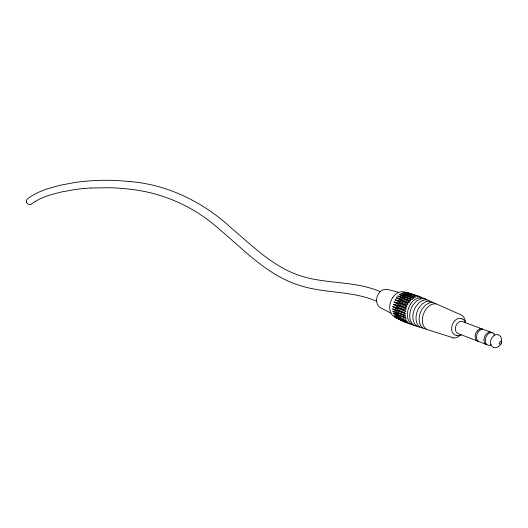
<?xml version="1.0" encoding="UTF-8"?>
<svg xmlns="http://www.w3.org/2000/svg" width="528" height="528" viewBox="0 0 528 528"><rect width="100%" height="100%" fill="white"/><g stroke="black" fill="none" stroke-linecap="round" stroke-linejoin="round"><path stroke-width="0.79" d="M483.978 340.012L484.268 342.197L485.054 343.636M407.484 304.854L407.854 304.181M405.841 318.549L405.656 317.935M408.745 302.768L409.18 302.161M405.346 316.496L405.253 315.817M410.21 300.914L410.705 300.399M405.161 314.252L405.167 313.526M411.84 299.369L412.368 298.954M405.286 311.89L405.392 311.15M410.698 303.956C413.549 299.026 420.248 295.733 425.423 299.046A6.673 6.673 0 0 1 426.815 299.884M413.569 298.162L414.124 297.865M405.728 309.487L405.926 308.748M392.812 297.436C395.221 293.779 399.676 290.776 404.204 291.931M501.534 342.507A2.429 2.429 0 0 1 501.151 343.642A2.099 2.099 0 0 1 500.999 343.86L499.653 345.484A7.187 7.187 0 0 1 498.868 346.295M477.266 330.851L479.78 328.911M500.999 343.86C499.792 345.332 498.802 342.989 499.785 342.045C501.514 339.332 501.989 345.279 501.6 340.329A7.201 7.201 0 0 0 501.534 339.148L501.514 339.009A6.395 6.395 0 0 0 501.409 338.474A5.432 5.432 0 0 0 500.3 336.23M415.912 297.158L415.358 297.337M406.468 307.118L406.758 306.398M460.984 334.686L459.842 335.735M417.688 296.868L417.14 296.914M419.39 296.993L418.876 296.914M35.402 201.333L39.006 199.373A65.122 65.122 0 0 1 42.174 197.921L46.398 196.251A96.987 96.987 0 0 1 49.058 195.327L61.38 191.974L75.049 189.532A202.349 202.349 0 0 1 91.192 187.975M411.345 324.218L411.365 324.212A1.993 1.993 0 0 1 411.114 324.311M491.04 344.929L490.664 345.068M409.985 323.598L410.461 323.796M420.968 297.535L420.493 297.323M429.172 302.854L425.377 305.125L422.123 309.045A20.222 20.222 0 0 0 419.377 316.595C418.856 320.14 419.252 324.159 421.74 326.931A6.435 6.435 0 0 0 426.07 329.023L426.584 329.261A6.026 6.026 0 0 0 427.594 329.69L452.991 337.722M426.142 301.534L422.288 303.831L418.988 307.798A20.434 20.434 0 0 0 416.203 315.447C415.681 319.044 416.09 323.123 418.612 325.928A6.547 6.547 0 0 0 422.987 328.046M423.126 300.221L419.219 302.544L415.873 306.563A20.638 20.638 0 0 0 413.054 314.312C412.52 317.955 412.942 322.093 415.51 324.931A6.673 6.673 0 0 0 419.958 327.083M420.968 298.683L416.638 300.868L412.771 305.329A20.843 20.843 0 0 0 409.913 313.177C409.378 316.873 409.814 321.064 412.421 323.941A6.732 6.732 0 0 0 416.909 326.106M408.553 322.707L408.976 323.024M91.192 187.975L110.332 187.737A212.916 212.916 0 0 1 129.287 189.176C162.815 192.555 194.693 206.93 219.668 229.515C243.071 249.084 264.64 272.336 293.759 283.404A102.901 102.901 0 0 0 300.359 285.655C325.215 293.627 352.532 290.578 376.622 301.303M407.332 321.433L407.689 321.869M491.41 332.508A2.653 2.653 0 0 0 490.763 332.152L483.067 329.294A2.686 2.686 0 0 0 482.559 329.201C477.602 329.63 474.87 336.811 477.596 340.751A2.99 2.99 0 0 0 478.045 341.174A2.693 2.693 0 0 0 478.678 341.524L486.143 344.408A2.647 2.647 0 0 0 486.862 344.573A2.666 2.666 0 0 0 487.509 344.936L488.05 345.147A4.112 4.112 0 0 0 490.611 345.028M130.119 181.573C168.34 184.721 203.907 202.514 231.792 228.433C250.82 244.609 269.075 262.72 292.321 272.758A93.74 93.74 0 0 0 303.052 276.619C328.317 284.057 355.826 281.028 380.266 291.674M409.127 301.039L397.815 296.056L405.603 297.568L410.645 299.435M407.675 303.046L402.64 301.158L396.356 297.799L403.979 299.297L409.022 301.171M410.758 299.323L399.425 294.604L407.352 296.175L412.401 298.036M406.448 305.283L401.419 303.382L395.089 299.792L402.547 301.303L407.583 303.197M412.526 297.95L401.135 293.502L409.187 295.165L414.236 297.02M414.5 295.825L414.942 295.918M405.491 307.672L400.462 305.758L394.053 301.963L401.346 303.541L406.375 305.441M404.824 310.147L399.802 308.227L393.287 304.253L400.409 305.93L405.431 307.844M404.474 312.635L399.458 310.695L392.812 306.59L399.769 308.398L404.785 310.319M412.988 294.393L406.316 292.512L419.767 296.518M404.217 291.931L411.629 293.872M398.772 292.373L387.611 289.436C378.022 287.582 372.253 302.782 380.635 307.857L390.938 313.078M404.448 315.044L399.439 313.097L392.647 308.893L404.461 312.8M498.102 334.811L498.392 334.904A4.613 4.613 0 0 1 500.174 336.118M415.312 325.789C409.952 325.063 406.672 318.952 407.405 313.632A19.866 19.866 0 0 1 410.718 303.97M404.752 317.315L399.742 315.355L392.786 311.098L404.461 315.209M411.167 294.538L404.633 292.439L412.863 294.393L418.037 296.234M406.355 319.829L406.633 320.357M405.425 319.499L400.363 317.394L393.228 313.137L404.785 317.46M420.057 296.729L421.238 297.165M416.222 296.386L411.041 294.565L402.89 292.769L414.361 296.96M401.135 293.502L413.899 298.195M399.425 294.604L412.183 299.323M462.462 319.084C453.862 314.391 446.431 332.851 456.304 335.392A4.013 4.013 0 0 0 456.859 335.557M397.815 296.056L410.56 300.795M492.644 332.858C487.179 331.082 482.909 340.732 486.862 344.573M396.356 297.799L409.088 302.564M395.089 299.792L407.814 304.583M394.053 301.963L406.771 306.788M393.287 304.253L405.992 309.104M392.812 306.59L405.504 311.467M478.045 341.167A2.673 2.673 0 0 1 477.338 341.002L457.565 333.366C452.734 330.363 456.456 320.489 462.066 321.446L481.919 328.852A2.673 2.673 0 0 1 482.559 329.201M392.647 308.893L405.326 313.804M392.786 311.098L405.458 316.034M393.228 313.137L405.893 318.094M406.289 321.136L401.28 319.163L393.961 314.945L400.422 317.526M406.362 321.248L394.957 316.463L402.461 320.602L407.557 322.667M410.474 324.317L403.979 321.73L394.726 317.024M405.61 320.951L402.844 319.783M402.554 320.687L396.191 317.658L399.841 319.579M405.115 322.159L397.624 318.483L400.904 320.166M394.713 317.018C390.568 314.873 389.215 309.679 389.822 305.329A18.011 18.011 0 0 1 392.74 297.554M426.103 328.977C422.248 326.231 421.872 320.813 422.783 316.549A20.229 20.229 0 0 1 424.829 311.071C427.007 307.078 431.224 302.96 436.148 303.937A6.026 6.026 0 0 1 437.191 304.286L461.056 314.912C464.033 316.239 465.406 319.631 465.498 322.727M26.598 202.237L26.71 202.514A3.623 3.623 0 0 0 28.552 204.303L30.314 204.547A2.713 2.713 0 0 0 31.64 203.966A31.522 31.522 0 0 1 35.409 201.346M406.672 305.864A1.742 1.742 0 0 1 406.732 306.134M405.768 308.246A1.855 1.855 0 0 1 405.867 308.497M407.834 303.633A1.657 1.657 0 0 1 407.867 303.91M409.2 301.607A0.686 0.686 0 0 1 409.141 301.844M405.167 310.695A2.046 2.046 0 0 1 405.299 310.926M486.136 344.414A2.798 2.798 0 0 1 485.06 343.636M477.332 341.009A2.818 2.818 0 0 1 476.256 340.23L475.457 338.804L475.16 336.633A9.596 9.596 0 0 1 477.286 330.871M479.787 328.937A3.056 3.056 0 0 1 481.925 328.825M490.769 332.125A3.043 3.043 0 0 0 488.631 332.244L486.097 334.184A9.755 9.755 0 0 0 483.991 340.012M426.162 301.587A6.811 6.811 0 0 1 432.736 302.425M429.191 302.907A6.692 6.692 0 0 1 435.692 303.752M492.664 332.825A3.703 3.703 0 0 1 493.944 333.808M494.05 333.901A5.102 5.102 0 0 1 494.789 335.049M420.974 298.709A7.069 7.069 0 0 1 425.436 299.013M26.638 202.224A2.851 2.851 0 0 1 27.291 199.036A37.983 37.983 0 0 1 31.819 195.868L35.884 193.578A72.56 72.56 0 0 1 39.369 191.928L43.949 190.054A103.871 103.871 0 0 1 46.794 189.024L59.763 185.321L74.943 182.47A219.146 219.146 0 0 1 130.112 181.645M459.736 335.623A8.389 8.389 0 0 1 452.965 337.927M423.152 300.274A6.93 6.93 0 0 1 429.792 301.112M498.696 346.322A4.976 4.976 0 0 1 493.654 347.49M493.673 347.417A4.627 4.627 0 0 1 491.898 346.177A5.419 5.419 0 0 1 490.723 343.893A7.748 7.748 0 0 1 493.277 336.283M493.416 335.98A5.128 5.128 0 0 1 497.884 334.686M460.845 334.594A5.531 5.531 0 0 1 456.839 335.676M462.521 318.965A5.135 5.135 0 0 1 465.287 322.707"/></g></svg>
